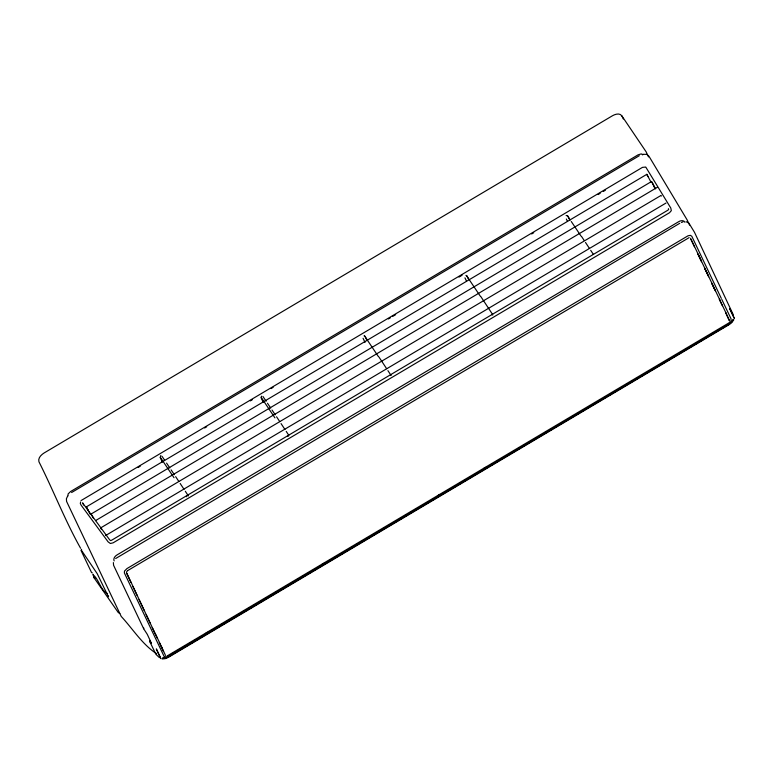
<?xml version="1.0" encoding="UTF-8"?>
<svg xmlns="http://www.w3.org/2000/svg" width="773" height="773" viewBox="0 0 773 773"><rect width="100%" height="100%" fill="white"/><g stroke="black" fill="none" stroke-linecap="round" stroke-linejoin="round"><path stroke-width="1.16" d="M160.832 455.471L160.253 457.616L162.32 462.119M261.477 396.172L261.255 398.095L263.226 402.26M113.36 562.58L113.592 565.305L143.652 628.72L147.276 634.324L151.411 643.194L149.701 641.455L150.175 640.498M729.132 320.437L725.818 313.055M729.876 321.655L729.007 322.853L166.939 656.074M730.949 320.776L731.074 318.863L721.808 299.451M732.678 320.505L733.036 319.471M186.283 496.749L186.66 496.237M80.663 501.957L80.305 503.416L81.039 505.049L108.114 541.873L110.365 543.487L113.119 542.839L669.515 212.72L671.331 210.662L670.79 208.034L646.151 167.693M143.797 628.072L143.652 628.72M108.568 596.012L108.413 596.737L97.176 573.624L81.455 550.328M126.646 571.798L127.149 571.054M731.451 321.616L729.847 323.549L166.098 657.475M67.628 496.111L66.391 498.74L66.584 501.406L121.226 616.429C132.705 628.778 142.396 644.605 156.639 653.726M732.649 320.186L730.06 323.307L166.997 657.379L163.238 658.026M733.857 319.703L731.954 322.399L728.968 324.747L168.553 657.253L165.132 658.693L162.079 658.944M92.963 574.213L93.977 577.673L118.288 612.564L119.815 613.501M732.031 321.616L730.176 323.549L167.239 657.552L162.591 657.92M87.958 510.18L86.412 506.837L646.866 174.312L651.185 182.554M100.519 527.988L660.983 195.463L661.427 196.023M655.572 188.844L651.658 181.442L91.195 513.968L93.436 518.287M115.689 558.512L679.757 223.291M646.866 174.312L647.909 176.621M81.609 549.303L80.991 550.376L91.581 572.6L92.316 572.822M81.03 500.585L642.46 167.374L645.774 167.036M127.574 570.667L689.139 237.62M71.599 492.527L639.3 155.711M138.183 467.423L140.261 466.187M204.632 428L206.71 426.764M250.307 400.897L252.385 399.66M271.072 388.577L273.149 387.341M388.394 318.969L390.471 317.732M392.539 316.505L395.66 314.659M458.988 277.082L462.099 275.236M531.66 233.968L533.737 232.731M598.109 194.545L600.186 193.308M603.298 191.462L605.375 190.226M95.591 520.596L657.156 187.414M105.524 535.583L665.988 203.057M205.531 633.522L207.599 632.285M321.694 564.599L323.771 563.362M437.856 495.677L439.934 494.44M483.492 468.593L485.57 467.365M287.566 436.368L288.59 435.953M83.6 505.02L82.576 502.846L109.669 539.825L110.558 540.578L111.66 540.211L667.891 210.188L668.684 209.435L668.413 208.652M107.573 593.567C100.896 591.065 98.818 579.064 93.156 574.87M681.39 222.46L682.974 221.928M492.256 314.93L492.836 314.872M80.595 548.25C65.376 521.253 53.231 490.063 38.94 461.771C37.79 458.041 41.24 454.775 44.109 452.968L612.477 115.747C615.173 114.182 619.791 112.703 621.879 115.911L646.112 151.798L648.518 156.909M642.624 154.3L646.808 154.378L649.001 156.31L687.1 219.841L689.555 225.088M187.684 495.812L188.341 495.899M164.775 656.692L165.509 656.712M566.116 215.425L567.933 216.14L569.894 220.305M686.124 221.696L688.927 223.155L694.512 232.335L733.162 314.505M465.945 275.381L467.027 276.009L468.506 279.13M364.073 335.82L365.156 336.448L367.127 340.613M164.147 656.528L124.385 572.967L124.492 571.092L126.956 568.58L688.038 235.794L690.386 235.34L691.825 236.296L721.306 298.388M93.977 577.673L94.973 578.291M159.451 657.649L155.924 654.325L149.701 641.455M642.721 154.9L641.281 153.885L638.073 154.842L70.604 491.522L68.082 493.976L68.034 495.88M684.926 222.257C683.67 219.87 680.366 220.547 678.51 221.793L117.274 554.772C115.196 555.922 113.003 558.425 114.114 560.927M567.353 215.657L569.981 219.571M571.286 221.522L581.122 236.2M466.448 275.526L480.217 296.069M364.585 335.965L378.345 356.508M262.926 396.443L266.163 401.284M267.468 403.216L270.714 408.057M272.009 409.99L275.256 414.83M261.158 397.332L274.927 417.864M162.021 456.312L164.62 460.177M166.562 463.085L169.809 467.926M171.104 469.858L174.35 474.699M160.253 457.191L174.022 477.733M86.412 506.837L90.074 514.151M276.56 416.763L279.778 421.643M281.063 423.594L284.928 429.45M286.223 431.392L288.793 435.296M175.655 476.632L178.872 481.511M180.157 483.463L184.022 489.309M185.317 491.261L187.887 495.164M581.625 236.577L584.214 240.5M585.509 242.461L589.393 248.355M590.688 250.317L593.278 254.24M480.729 296.446L492.372 314.109M378.857 356.884L386.616 368.663M387.911 370.625L391.148 375.533M100.896 528.587L101.186 529.09M725.963 312.968L729.306 320.07A1.933 1.227 -34.4 0 1 729.287 320.399M690.598 238.277L720.011 300.368M690.907 239.369L694.425 246.761M698.116 254.153L701.169 260.598M704.725 268.115L707.768 274.56M711.836 283.15L714.88 289.585M719.46 299.257L726.05 313.113M697.971 254.24L701.526 261.757M704.58 268.202L708.638 276.792M711.691 283.237L715.247 290.754M719.305 299.344L722.33 305.712M652.219 182.757L654.76 188.139M566.338 219.01L567.305 221.059M464.95 277.855L466.409 280.928M363.078 338.294L365.02 342.4M155.441 633.889L161.857 647.561M157.296 638.237L126.617 572.812M159.296 642.489L163.547 651.6M132.966 586.717L137.024 595.307M139.053 599.606L144.126 610.351M146.155 614.641L150.213 623.241M152.242 627.541L155.286 633.986M621.879 115.911L623.328 118.984M126.463 572.89L130.946 582.436M161.451 646.663L165.509 655.446M734.321 318.36L729.722 308.727L734.321 318.36M159.74 656.238L156.33 648.924L160.823 658.625L159.74 656.238"/></g></svg>
